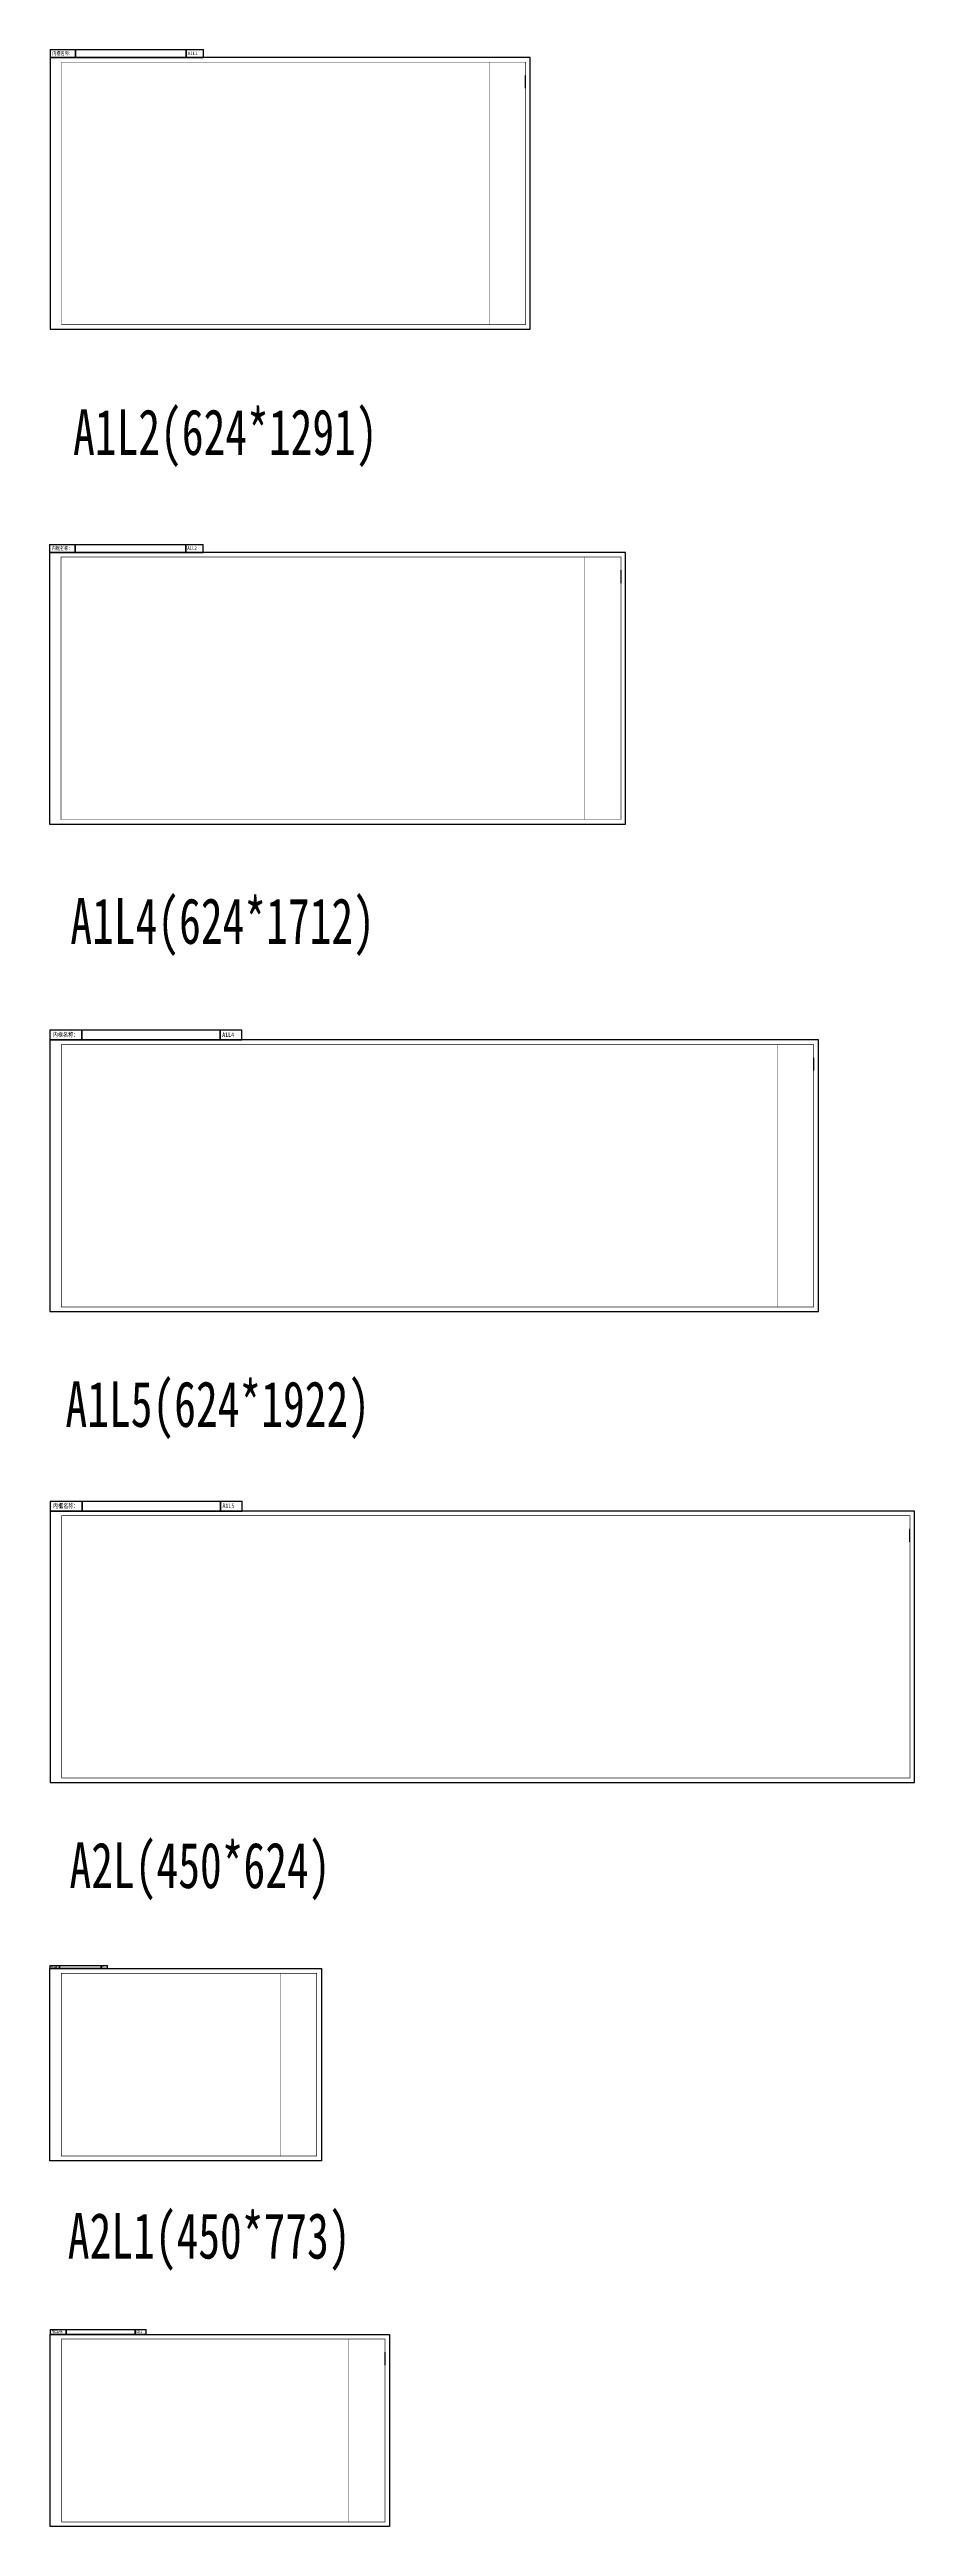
# Model space of a CAD drawing. Header units: millimetres. Extents: x -691095 to 2797013, y -349436 to 2050109.
# Drawn here: x -259886 to -70546, y 850333 to 1392093 of the extents above; entities that cross this region are included whole.
import ezdxf

# ---------------------------------------------------------------- set-up
doc = ezdxf.new("R2010")
doc.units = ezdxf.units.MM
doc.header["$LTSCALE"] = 1000
doc.layers.add('FS5E533M_A09-停车位模块A$0$内框', color=8, linetype='Continuous', plot=False)
doc.styles.add('FS5E533M_A09-停车位模块A$0$TH-STYLE1', font='', dxfattribs={"width": 0.7})
doc.styles.add('FS5E533M_A09-停车位模块A$0$黑体', font='simhei.ttf')
doc.styles.get('FS5E533M_A09-停车位模块A$0$TH-STYLE1').set_extended_font_data('SimSun')

# ---------------------------------------------------------------- blocks, each defined once
blk = doc.blocks.new('FS5E533M_A09-停车位模块A$0$THAPE_A1L1_inner')
blk.add_line((1041, 527), (1041, 555))
at = {"layer": 'FS5E533M_A09-停车位模块A$0$内框'}
for p, q in [((0, 611.6), (0, 594)), ((0, 611.6), (336, 611.6)), ((56, 594), (56, 611.6)), ((56, 611.6), (56, 594)), ((298.1, 594), (298.1, 611.6)), ((298.1, 611.6), (298.1, 594)), ((336, 594), (336, 611.6)), ((0, 594), (56, 594)), ((32, 594), (0, 594)), ((96, 594), (32, 594)), ((56, 594), (298.1, 594)), ((224, 594), (96, 594)), ((336, 594), (224, 594)), ((298.1, 594), (336, 594))]:
    blk.add_line(p, q, dxfattribs=at)
blk.add_lwpolyline([(0, 0), (1051, 0), (1051, 594), (0, 594)], close=True, dxfattribs=at)
at = {"layer": 'FS5E533M_A09-停车位模块A$0$内框', "const_width": 1.4}
blk.add_lwpolyline([(25, 584), (25, 10), (1041, 10), (1041, 584)], close=True, dxfattribs=at)
at = {"layer": 'FS5E533M_A09-停车位模块A$0$内框', "const_width": 0.5}
blk.add_lwpolyline([(961, 584), (961, 10)], dxfattribs=at)
at = {"layer": 'FS5E533M_A09-停车位模块A$0$内框', "style": 'FS5E533M_A09-停车位模块A$0$黑体', "width": 0.8}
for s, p in [('内框名称：', (5.1, 599.3)), ('A1L1', (301.6, 599.3))]:
    blk.add_text(s, height=8, dxfattribs=at).set_placement(p)
blk.add_attdef('内框名称', (58.9, 599.3), '', height=8, dxfattribs=at)
blk = doc.blocks.new('FS5E533M_A09-停车位模块A$0$THAPE_A1L2_inner')
blk.add_line((1251, 527), (1251, 555))
at = {"layer": 'FS5E533M_A09-停车位模块A$0$内框'}
for p, q in [((0, 611.6), (0, 594)), ((0, 611.6), (336, 611.6)), ((56, 594), (56, 611.6)), ((56, 611.6), (56, 594)), ((298.1, 594), (298.1, 611.6)), ((298.1, 611.6), (298.1, 594)), ((336, 594), (336, 611.6)), ((0, 594), (56, 594)), ((32, 594), (0, 594)), ((96, 594), (32, 594)), ((56, 594), (298.1, 594)), ((224, 594), (96, 594)), ((336, 594), (224, 594)), ((298.1, 594), (336, 594))]:
    blk.add_line(p, q, dxfattribs=at)
blk.add_lwpolyline([(0, 0), (1261, 0), (1261, 594), (0, 594)], close=True, dxfattribs=at)
at = {"layer": 'FS5E533M_A09-停车位模块A$0$内框', "const_width": 1.4}
blk.add_lwpolyline([(25, 584), (25, 10), (1251, 10), (1251, 584)], close=True, dxfattribs=at)
at = {"layer": 'FS5E533M_A09-停车位模块A$0$内框', "const_width": 0.5}
blk.add_lwpolyline([(1171, 584), (1171, 10)], dxfattribs=at)
at = {"layer": 'FS5E533M_A09-停车位模块A$0$内框', "style": 'FS5E533M_A09-停车位模块A$0$黑体', "width": 0.8}
for s, p in [('内框名称：', (5.1, 599.3)), ('A1L2', (301.6, 599.3))]:
    blk.add_text(s, height=8, dxfattribs=at).set_placement(p)
blk.add_attdef('内框名称', (58.9, 599.3), '', height=8, dxfattribs=at)
blk = doc.blocks.new('FS5E533M_A09-停车位模块A$0$THAPE_A1L4_inner')
blk.add_line((1672, 527), (1672, 555))
at = {"layer": 'FS5E533M_A09-停车位模块A$0$内框'}
for p, q in [((0, 616), (0, 594)), ((0, 616), (420, 616)), ((70, 594), (70, 616)), ((70, 616), (70, 594)), ((372.7, 594), (372.6, 616)), ((372.6, 616), (372.7, 594)), ((420, 594), (420, 616)), ((0, 594), (70, 594)), ((40, 594), (0, 594)), ((120, 594), (40, 594)), ((70, 594), (372.7, 594)), ((280, 594), (120, 594)), ((420, 594), (280, 594)), ((372.7, 594), (420, 594))]:
    blk.add_line(p, q, dxfattribs=at)
blk.add_lwpolyline([(0, 0), (1682, 0), (1682, 594), (0, 594)], close=True, dxfattribs=at)
at = {"layer": 'FS5E533M_A09-停车位模块A$0$内框', "const_width": 1.4}
blk.add_lwpolyline([(25, 584), (25, 10), (1672, 10), (1672, 584)], close=True, dxfattribs=at)
at = {"layer": 'FS5E533M_A09-停车位模块A$0$内框', "const_width": 0.5}
blk.add_lwpolyline([(1592, 584), (1592, 10)], dxfattribs=at)
at = {"layer": 'FS5E533M_A09-停车位模块A$0$内框', "style": 'FS5E533M_A09-停车位模块A$0$黑体', "width": 0.8}
for s, p in [('内框名称：', (6.3, 600.6)), ('A1L4', (377, 600.6))]:
    blk.add_text(s, height=10, dxfattribs=at).set_placement(p)
blk.add_attdef('内框名称', (73.6, 600.6), '', height=10, dxfattribs=at)
blk = doc.blocks.new('FS5E533M_A09-停车位模块A$0$THAPE_A1L5_inner')
blk.add_line((1882, 527), (1882, 555))
at = {"layer": 'FS5E533M_A09-停车位模块A$0$内框'}
for p, q in [((0, 616), (0, 594)), ((0, 616), (420, 616)), ((70, 594), (70, 616)), ((70, 616), (70, 594)), ((372.7, 594), (372.6, 616)), ((372.6, 616), (372.7, 594)), ((420, 594), (420, 616)), ((0, 594), (70, 594)), ((40, 594), (0, 594)), ((120, 594), (40, 594)), ((70, 594), (372.7, 594)), ((280, 594), (120, 594)), ((420, 594), (280, 594)), ((372.7, 594), (420, 594))]:
    blk.add_line(p, q, dxfattribs=at)
blk.add_lwpolyline([(0, 0), (1892, 0), (1892, 594), (0, 594)], close=True, dxfattribs=at)
at = {"layer": 'FS5E533M_A09-停车位模块A$0$内框', "const_width": 1.4}
blk.add_lwpolyline([(25, 584), (25, 10), (1882, 10), (1882, 584)], close=True, dxfattribs=at)
at = {"layer": 'FS5E533M_A09-停车位模块A$0$内框', "const_width": 0.5}
blk.add_lwpolyline([(1802, 584), (1802, 10)], dxfattribs=at)
at = {"layer": 'FS5E533M_A09-停车位模块A$0$内框', "style": 'FS5E533M_A09-停车位模块A$0$黑体', "width": 0.8}
for s, p in [('内框名称：', (6.3, 600.6)), ('A1L5', (377, 600.6))]:
    blk.add_text(s, height=10, dxfattribs=at).set_placement(p)
blk.add_attdef('内框名称', (73.6, 600.6), '', height=10, dxfattribs=at)
blk = doc.blocks.new('FS5E533M_A09-停车位模块A$0$THAPE_A2L_inner')
at = {"layer": 'FS5E533M_A09-停车位模块A$0$内框'}
for p, q in [((0, 426.6), (0, 420)), ((0, 426.6), (126, 426.6)), ((0, 420), (21, 420)), ((12, 420), (0, 420)), ((36, 420), (12, 420)), ((21, 420), (21, 426.6)), ((21, 426.6), (21, 420)), ((21, 420), (111.8, 420)), ((84, 420), (36, 420)), ((126, 420), (84, 420)), ((111.8, 420), (111.8, 426.6)), ((111.8, 426.6), (111.8, 420)), ((111.8, 420), (126, 420)), ((126, 420), (126, 426.6))]:
    blk.add_line(p, q, dxfattribs=at)
blk.add_lwpolyline([(0, 0), (0, 420), (594, 420), (594, 0)], close=True, dxfattribs=at)
at = {"layer": 'FS5E533M_A09-停车位模块A$0$内框', "const_width": 1.4}
blk.add_lwpolyline([(25, 410), (25, 10), (584, 10), (584, 410)], close=True, dxfattribs=at)
at = {"layer": 'FS5E533M_A09-停车位模块A$0$内框', "const_width": 0.5}
blk.add_lwpolyline([(504, 410), (504, 10)], dxfattribs=at)
at = {"layer": 'FS5E533M_A09-停车位模块A$0$内框', "style": 'FS5E533M_A09-停车位模块A$0$黑体', "width": 0.8}
for s, p in [('内框名称：', (1.9, 422)), ('A2L', (113.1, 422))]:
    blk.add_text(s, height=3, dxfattribs=at).set_placement(p)
blk.add_attdef('内框名称', (22.1, 422), '', height=3, dxfattribs=at)
blk = doc.blocks.new('FS5E533M_A09-停车位模块A$0$THAPE_A2L1_inner')
blk.add_line((733, 353), (733, 381))
at = {"layer": 'FS5E533M_A09-停车位模块A$0$内框'}
for p, q in [((0, 431), (0, 420)), ((0, 431), (210, 431)), ((0, 420), (35, 420)), ((20, 420), (0, 420)), ((60, 420), (20, 420)), ((35, 420), (35, 431)), ((35, 431), (35, 420)), ((35, 420), (186.3, 420)), ((140, 420), (60, 420)), ((210, 420), (140, 420)), ((186.3, 420), (186.3, 431)), ((186.3, 431), (186.3, 420)), ((186.3, 420), (210, 420)), ((210, 420), (210, 431))]:
    blk.add_line(p, q, dxfattribs=at)
blk.add_lwpolyline([(0, 0), (0, 420), (743, 420), (743, 0)], close=True, dxfattribs=at)
at = {"layer": 'FS5E533M_A09-停车位模块A$0$内框', "const_width": 1.4}
blk.add_lwpolyline([(25, 410), (25, 10), (733, 10), (733, 410)], close=True, dxfattribs=at)
at = {"layer": 'FS5E533M_A09-停车位模块A$0$内框', "const_width": 0.5}
blk.add_lwpolyline([(653, 410), (653, 10)], dxfattribs=at)
at = {"layer": 'FS5E533M_A09-停车位模块A$0$内框', "style": 'FS5E533M_A09-停车位模块A$0$黑体', "width": 0.8}
for s, p in [('内框名称：', (3.2, 423.3)), ('A2L1', (188.5, 423.3))]:
    blk.add_text(s, height=5, dxfattribs=at).set_placement(p)
blk.add_attdef('内框名称', (36.8, 423.3), '', height=5, dxfattribs=at)

msp = doc.modelspace()

# ---------------------------------------------------------------- block references
at = {"layer": 'FS5E533M_A09-停车位模块A$0$内框', "xscale": 100, "yscale": 100, "zscale": 100}
for name, p in [('FS5E533M_A09-停车位模块A$0$THAPE_A1L1_inner', (-259762.01785, 1330933.2461, 0)), ('FS5E533M_A09-停车位模块A$0$THAPE_A1L2_inner', (-259886.20662, 1222687.06765, 0)), ('FS5E533M_A09-停车位模块A$0$THAPE_A1L4_inner', (-259789.78137, 1116061.44145, 0)), ('FS5E533M_A09-停车位模块A$0$THAPE_A1L5_inner', (-259745.73945, 1013020.9208, 0)), ('FS5E533M_A09-停车位模块A$0$THAPE_A2L_inner', (-259783.66176, 930336.64489, 0)), ('FS5E533M_A09-停车位模块A$0$THAPE_A2L1_inner', (-259736.4494, 850332.65736, 0))]:
    msp.add_blockref(name, p, dxfattribs=at)

# ---------------------------------------------------------------- texts
at = {"layer": 'FS5E533M_A09-停车位模块A$0$内框', "char_height": 10000, "width": 30007.3099199, "attachment_point": 1, "style": 'FS5E533M_A09-停车位模块A$0$TH-STYLE1'}
for s, insert in [('A1L2(624*1291)', (-254730.87036, 1313416.29619, 0)), ('A1L4(624*1712)', (-255329.36145, 1206485.35494, 0)), ('A1L5(624*1922)', (-256397.34314, 1100828.43993, 0)), ('A2L(450*624)', (-255519.02595, 999945.88996, 0)), ('A2L1(450*773)', (-255888.8728, 918918.09299, 0))]:
    msp.add_mtext(s, dxfattribs=dict(at, insert=insert))

doc.saveas('drawing.dxf')
